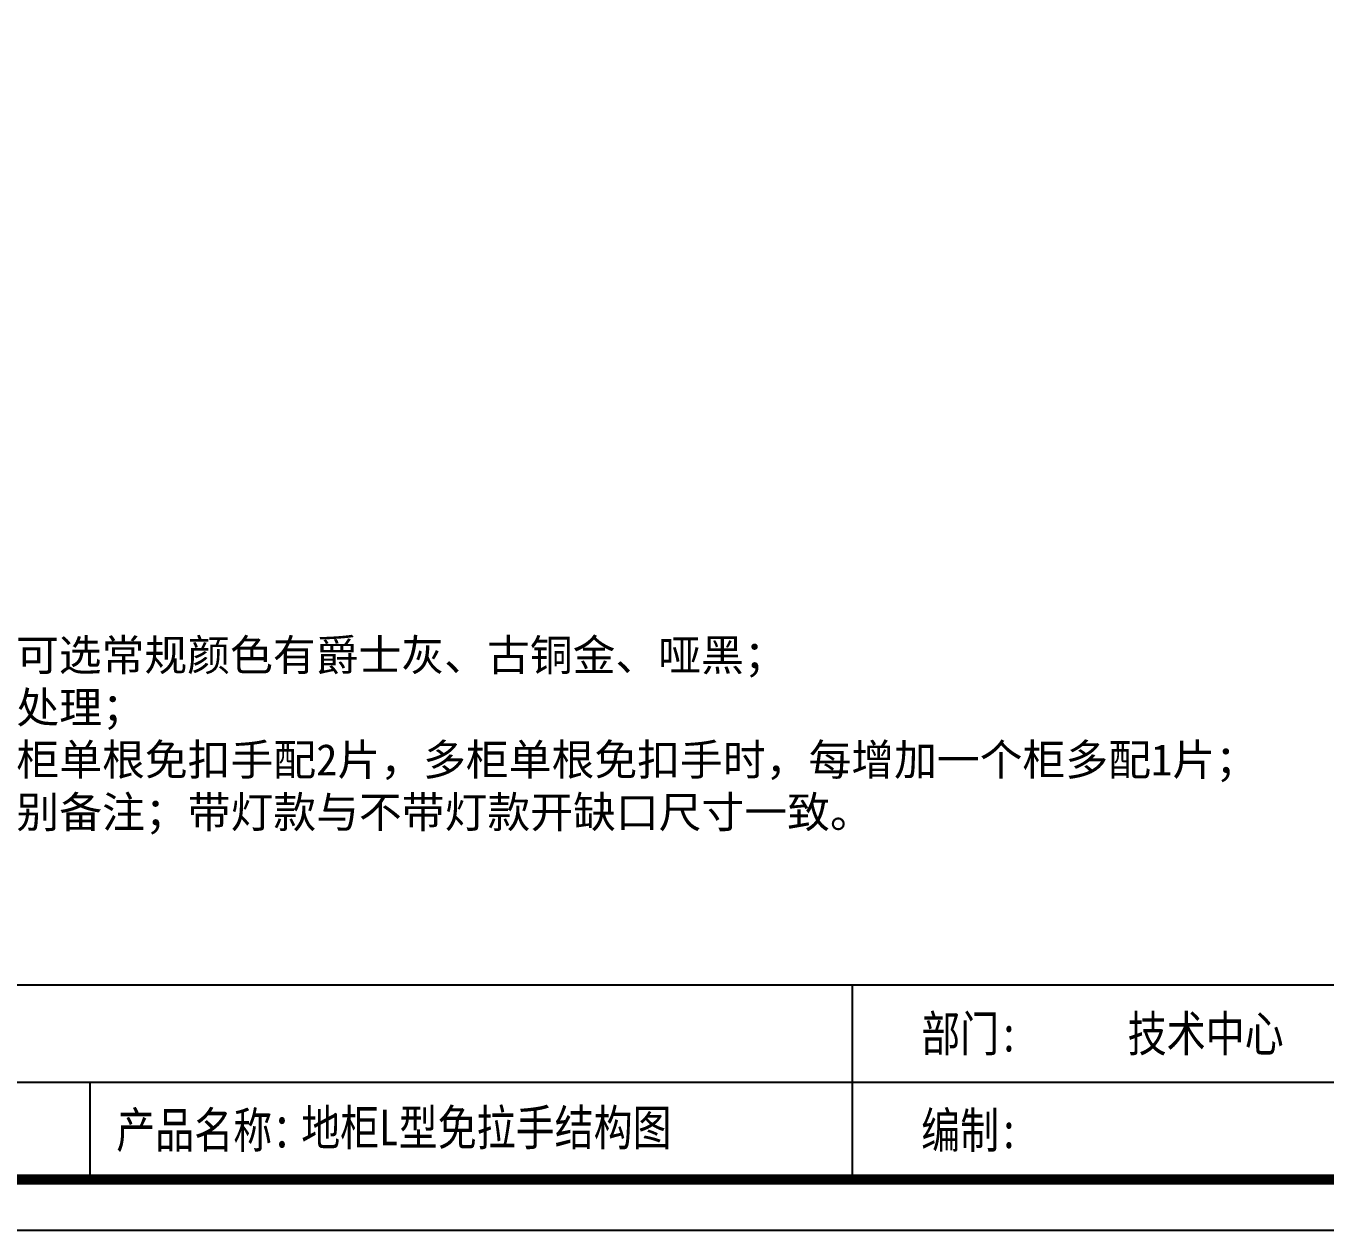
# Model space of a CAD drawing. Header units: millimetres. Extents: x 0 to 1097966, y -63096 to 223085.
# Drawn here: x 338158.7 to 338332.2, y -58108.2 to -57947.4 of the extents above; entities that cross this region are included whole.
import ezdxf

# ---------------------------------------------------------------- set-up
doc = ezdxf.new("R2010")
doc.units = ezdxf.units.MM
doc.layers.add('DZ-文字说明', color=1, linetype='Continuous')
doc.styles.add('DZ-宋体2.5', font='', dxfattribs={"width": 0.8, "height": 2.5})
doc.styles.add('宋体', font='')
doc.styles.get('DZ-宋体2.5').set_extended_font_data('SimSun')
doc.styles.get('宋体').set_extended_font_data('SimSun')

msp = doc.modelspace()

# ---------------------------------------------------------------- linework, layer by layer
msp.add_lwpolyline([(337985.218, -58108.185), (338552.218, -58108.185), (338552.218, -57707.235), (337985.218, -57707.235)], close=True)
at = {"const_width": 1.35}
msp.add_lwpolyline([(337991.968, -58101.435), (338545.468, -58101.435), (338545.468, -57713.985), (337991.968, -57713.985)], close=True, dxfattribs=at)
at = {"layer": 'DZ-文字说明', "color": 7}
for p, q in [((338269.083, -58101.435), (338269.083, -58075.457)), ((338081.299, -58088.446), (338545.468, -58088.446)), ((338167.217, -58088.446), (338167.217, -58101.435))]:
    msp.add_line(p, q, dxfattribs=at)
msp.add_lwpolyline([(337991.968, -58075.457), (338545.468, -58075.457), (338545.468, -58101.435), (337991.968, -58101.435)], close=True, dxfattribs=at)

# ---------------------------------------------------------------- texts
at = {"style": 'DZ-宋体2.5', "width": 0.8}
for s, p in [('部门:', (338278.26, -58084.351)), ('产品名称：', (338170.757, -58097.218)), ('编制:', (338278.26, -58097.248))]:
    msp.add_text(s, height=4.7732, dxfattribs=at).set_placement(p)
at = {"insert": (338011.614, -58035.358), "char_height": 4.19232, "width": 369.85571, "attachment_point": 4, "style": '宋体'}
msp.add_mtext('\\P工艺标准：{\\H1.41352x; }\\P1、型号：SYH-1109，适用于地柜上单排单开免拉手抽面，可选常规颜色有爵士灰、古铜金、哑黑；\\P2、需在侧板缺口，两侧不见可或有封板地柜，缺口位封边处理；{\\H1.45383x; }\\P3、免扣手以连接片与柜体侧板固定，连接片标配数量为单柜单根免扣手配2片，多柜单根免扣手时，每增加一个柜多配1片；\\P4、此款柜体免拉手默认不带灯光，需带灯光要在图纸上特别备注；带灯款与不带灯款开缺口尺寸一致。', dxfattribs=at)
at = {"color": 2, "style": 'DZ-宋体2.5', "width": 0.8}
for tag, p in [('技术中心', (338305.834, -58084.351)), ('地柜L型免拉手结构图', (338195.463, -58096.895))]:
    msp.add_attdef(tag, p, '', height=4.773, dxfattribs=at)

doc.saveas('drawing.dxf')
